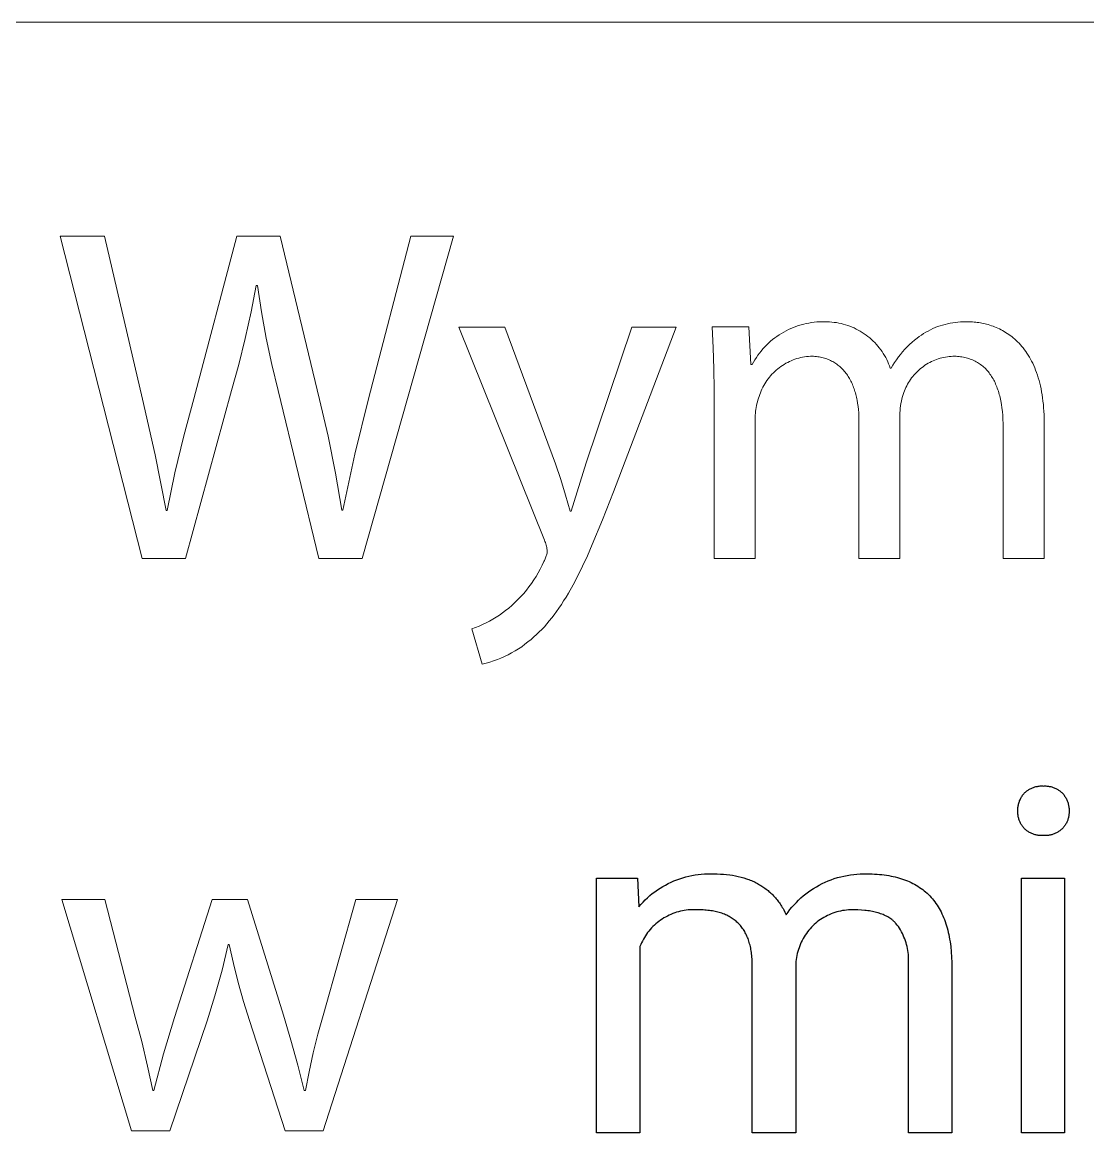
# Model space of a CAD drawing. Header units: millimetres. Extents: x -1519 to 3497, y -297 to 3208.
# Drawn here: x 3079.7 to 3191.7, y 147.3 to 264 of the extents above; entities that cross this region are included whole.
import ezdxf

# ---------------------------------------------------------------- set-up
doc = ezdxf.new("R2010")
doc.units = ezdxf.units.MM
doc.header["$MEASUREMENT"] = 0
doc.layers.add('Domyślny', color=7, linetype='Continuous', true_color=0x000000)

msp = doc.modelspace()

# ---------------------------------------------------------------- linework, layer by layer
at = {"layer": 'Domyślny', "color": 18, "lineweight": 15, "true_color": 0x000000}
for p, q in [((3492.39, 263.98), (1601.48, 263.98)), ((3092.3, 207.66), (3083.69, 241.5)), ((3083.69, 241.5), (3088.32, 241.5)), ((3088.32, 241.5), (3092.33, 224.38)), ((3097.71, 224.43), (3102.23, 241.5)), ((3102.23, 241.5), (3106.79, 241.5)), ((3106.79, 241.5), (3110.92, 224.33)), ((3125.02, 241.5), (3115.43, 207.66)), ((3116.08, 224.43), (3120.54, 241.5)), ((3120.54, 241.5), (3125.02, 241.5)), ((3104.29, 236.32), (3103.75, 233.54)), ((3104.41, 236.32), (3104.29, 236.32)), ((3104.83, 233.54), (3104.41, 236.32)), ((3103.75, 233.54), (3103.14, 230.77)), ((3105.34, 230.78), (3104.83, 233.54)), ((3161.28, 232.11), (3161.55, 232.19)), ((3161.55, 232.19), (3161.83, 232.26)), ((3161.83, 232.26), (3162.1, 232.33)), ((3162.1, 232.33), (3162.38, 232.38)), ((3162.38, 232.38), (3162.66, 232.43)), ((3162.66, 232.43), (3162.94, 232.46)), ((3162.94, 232.46), (3163.22, 232.49)), ((3163.22, 232.49), (3163.5, 232.5)), ((3163.5, 232.5), (3163.78, 232.51)), ((3163.78, 232.51), (3164.07, 232.5)), ((3164.07, 232.5), (3164.31, 232.5)), ((3164.31, 232.5), (3164.55, 232.49)), ((3164.55, 232.49), (3164.8, 232.48)), ((3164.8, 232.48), (3165.04, 232.45)), ((3165.04, 232.45), (3165.28, 232.42)), ((3165.28, 232.42), (3165.52, 232.37)), ((3165.52, 232.37), (3165.76, 232.32)), ((3165.76, 232.32), (3165.99, 232.27)), ((3165.99, 232.27), (3166.23, 232.2)), ((3166.23, 232.2), (3166.46, 232.12)), ((3176.16, 232.09), (3176.42, 232.17)), ((3176.42, 232.17), (3176.69, 232.24)), ((3176.69, 232.24), (3176.95, 232.31)), ((3176.95, 232.31), (3177.22, 232.37)), ((3177.22, 232.37), (3177.49, 232.41)), ((3177.49, 232.41), (3177.77, 232.45)), ((3177.77, 232.45), (3178.04, 232.48)), ((3178.04, 232.48), (3178.31, 232.5)), ((3178.31, 232.5), (3178.59, 232.51)), ((3178.59, 232.51), (3178.86, 232.51)), ((3178.86, 232.51), (3179.13, 232.5)), ((3179.13, 232.5), (3179.29, 232.5)), ((3179.29, 232.5), (3179.44, 232.5)), ((3179.44, 232.5), (3179.59, 232.49)), ((3179.59, 232.49), (3179.75, 232.48)), ((3179.75, 232.48), (3179.91, 232.46)), ((3179.91, 232.46), (3180.07, 232.44)), ((3180.07, 232.44), (3180.23, 232.42)), ((3180.23, 232.42), (3180.4, 232.4)), ((3180.4, 232.4), (3180.56, 232.37)), ((3180.56, 232.37), (3180.73, 232.33)), ((3180.73, 232.33), (3180.89, 232.3)), ((3180.89, 232.3), (3181.06, 232.25)), ((3181.06, 232.25), (3181.23, 232.21)), ((3181.23, 232.21), (3181.4, 232.16)), ((3134.58, 209.56), (3125.59, 231.96)), ((3125.59, 231.96), (3130.4, 231.96)), ((3130.4, 231.96), (3135.73, 217.6)), ((3138.95, 217.7), (3143.78, 231.96)), ((3148.44, 231.96), (3141.83, 214.64)), ((3143.78, 231.96), (3148.44, 231.96)), ((3152.33, 229.78), (3152.21, 231.97)), ((3152.21, 231.97), (3156.08, 231.97)), ((3156.08, 231.97), (3156.27, 228.03)), ((3159.01, 230.98), (3159.25, 231.14)), ((3159.25, 231.14), (3159.49, 231.29)), ((3159.49, 231.29), (3159.73, 231.43)), ((3159.73, 231.43), (3159.98, 231.57)), ((3159.98, 231.57), (3160.23, 231.69)), ((3160.23, 231.69), (3160.49, 231.81)), ((3160.49, 231.81), (3160.75, 231.92)), ((3160.75, 231.92), (3161.01, 232.02)), ((3161.01, 232.02), (3161.28, 232.11)), ((3166.46, 232.12), (3166.69, 232.04)), ((3166.69, 232.04), (3166.91, 231.95)), ((3166.91, 231.95), (3167.13, 231.86)), ((3167.13, 231.86), (3167.35, 231.75)), ((3167.35, 231.75), (3167.57, 231.64)), ((3167.57, 231.64), (3167.78, 231.52)), ((3167.78, 231.52), (3167.99, 231.39)), ((3167.99, 231.39), (3168.19, 231.26)), ((3168.19, 231.26), (3168.39, 231.12)), ((3168.39, 231.12), (3168.58, 230.97)), ((3173.98, 230.96), (3174.2, 231.12)), ((3174.2, 231.12), (3174.43, 231.27)), ((3174.43, 231.27), (3174.67, 231.41)), ((3174.67, 231.41), (3174.9, 231.54)), ((3174.9, 231.54), (3175.15, 231.67)), ((3175.15, 231.67), (3175.4, 231.79)), ((3175.4, 231.79), (3175.65, 231.9)), ((3175.65, 231.9), (3175.9, 232)), ((3175.9, 232), (3176.16, 232.09)), ((3181.4, 232.16), (3181.56, 232.1)), ((3181.56, 232.1), (3181.73, 232.04)), ((3181.73, 232.04), (3181.9, 231.98)), ((3181.9, 231.98), (3182.07, 231.91)), ((3182.07, 231.91), (3182.24, 231.84)), ((3182.24, 231.84), (3182.4, 231.76)), ((3182.4, 231.76), (3182.57, 231.68)), ((3182.57, 231.68), (3182.74, 231.59)), ((3182.74, 231.59), (3182.9, 231.5)), ((3182.9, 231.5), (3183.06, 231.4)), ((3183.06, 231.4), (3183.23, 231.29)), ((3183.23, 231.29), (3183.39, 231.18)), ((3183.39, 231.18), (3183.55, 231.07)), ((3183.55, 231.07), (3183.71, 230.95)), ((3103.14, 230.77), (3102.45, 228.02)), ((3105.93, 228.03), (3105.34, 230.78)), ((3157.55, 229.66), (3157.74, 229.87)), ((3157.74, 229.87), (3157.93, 230.07)), ((3157.93, 230.07), (3158.14, 230.27)), ((3158.14, 230.27), (3158.35, 230.46)), ((3158.35, 230.46), (3158.56, 230.64)), ((3158.56, 230.64), (3158.79, 230.81)), ((3158.79, 230.81), (3159.01, 230.98)), ((3168.58, 230.97), (3168.77, 230.82)), ((3168.77, 230.82), (3168.95, 230.66)), ((3168.95, 230.66), (3169.13, 230.49)), ((3169.13, 230.49), (3169.3, 230.32)), ((3169.3, 230.32), (3169.47, 230.14)), ((3169.47, 230.14), (3169.63, 229.96)), ((3169.63, 229.96), (3169.78, 229.77)), ((3172.46, 229.62), (3172.71, 229.87)), ((3172.71, 229.87), (3172.96, 230.12)), ((3172.96, 230.12), (3173.22, 230.36)), ((3173.22, 230.36), (3173.48, 230.58)), ((3173.48, 230.58), (3173.76, 230.8)), ((3173.76, 230.8), (3173.98, 230.96)), ((3183.71, 230.95), (3183.86, 230.82)), ((3183.86, 230.82), (3184.02, 230.69)), ((3184.02, 230.69), (3184.17, 230.55)), ((3184.17, 230.55), (3184.32, 230.4)), ((3184.32, 230.4), (3184.47, 230.25)), ((3184.47, 230.25), (3184.61, 230.09)), ((3184.61, 230.09), (3184.76, 229.93)), ((3184.76, 229.93), (3184.9, 229.76)), ((3152.4, 227.58), (3152.33, 229.78)), ((3156.71, 228.52), (3156.86, 228.76)), ((3156.86, 228.76), (3157.02, 228.99)), ((3157.02, 228.99), (3157.19, 229.22)), ((3157.19, 229.22), (3157.36, 229.44)), ((3157.36, 229.44), (3157.55, 229.66)), ((3161.31, 228.7), (3161.11, 228.64)), ((3161.52, 228.75), (3161.31, 228.7)), ((3161.72, 228.79), (3161.52, 228.75)), ((3161.93, 228.83), (3161.72, 228.79)), ((3162.13, 228.86), (3161.93, 228.83)), ((3162.34, 228.88), (3162.13, 228.86)), ((3162.55, 228.9), (3162.34, 228.88)), ((3162.7, 228.89), (3162.55, 228.9)), ((3162.86, 228.89), (3162.7, 228.89)), ((3163.01, 228.88), (3162.86, 228.89)), ((3163.16, 228.86), (3163.01, 228.88)), ((3163.31, 228.84), (3163.16, 228.86)), ((3163.45, 228.82), (3163.31, 228.84)), ((3163.59, 228.8), (3163.45, 228.82)), ((3163.73, 228.77), (3163.59, 228.8)), ((3163.87, 228.73), (3163.73, 228.77)), ((3164.01, 228.7), (3163.87, 228.73)), ((3164.14, 228.65), (3164.01, 228.7)), ((3169.78, 229.77), (3169.93, 229.58)), ((3169.93, 229.58), (3170.07, 229.38)), ((3170.07, 229.38), (3170.2, 229.17)), ((3170.2, 229.17), (3170.33, 228.97)), ((3170.33, 228.97), (3170.45, 228.76)), ((3170.45, 228.76), (3170.56, 228.54)), ((3171.59, 228.53), (3171.79, 228.82)), ((3171.79, 228.82), (3172.01, 229.09)), ((3172.01, 229.09), (3172.23, 229.36)), ((3172.23, 229.36), (3172.46, 229.62)), ((3176.17, 228.68), (3175.98, 228.62)), ((3176.36, 228.73), (3176.17, 228.68)), ((3176.55, 228.77), (3176.36, 228.73)), ((3176.74, 228.81), (3176.55, 228.77)), ((3176.93, 228.84), (3176.74, 228.81)), ((3177.13, 228.87), (3176.93, 228.84)), ((3177.32, 228.88), (3177.13, 228.87)), ((3177.51, 228.9), (3177.32, 228.88)), ((3177.68, 228.89), (3177.51, 228.9)), ((3177.84, 228.89), (3177.68, 228.89)), ((3178, 228.88), (3177.84, 228.89)), ((3178.16, 228.86), (3178, 228.88)), ((3178.32, 228.84), (3178.16, 228.86)), ((3178.47, 228.82), (3178.32, 228.84)), ((3178.62, 228.8), (3178.47, 228.82)), ((3178.77, 228.76), (3178.62, 228.8)), ((3178.91, 228.73), (3178.77, 228.76)), ((3179.05, 228.69), (3178.91, 228.73)), ((3179.19, 228.65), (3179.05, 228.69)), ((3184.9, 229.76), (3185.03, 229.58)), ((3185.03, 229.58), (3185.17, 229.4)), ((3185.17, 229.4), (3185.3, 229.21)), ((3185.3, 229.21), (3185.43, 229.01)), ((3185.43, 229.01), (3185.55, 228.81)), ((3185.55, 228.81), (3185.67, 228.6)), ((3102.45, 228.02), (3101.68, 225.3)), ((3106.59, 225.3), (3105.93, 228.03)), ((3152.41, 225.39), (3152.4, 227.58)), ((3156.27, 228.03), (3156.43, 228.03)), ((3156.43, 228.03), (3156.57, 228.28)), ((3156.57, 228.28), (3156.71, 228.52)), ((3159.1, 227.57), (3158.94, 227.43)), ((3159.26, 227.69), (3159.1, 227.57)), ((3159.43, 227.82), (3159.26, 227.69)), ((3159.61, 227.93), (3159.43, 227.82)), ((3159.78, 228.04), (3159.61, 227.93)), ((3159.96, 228.15), (3159.78, 228.04)), ((3160.15, 228.25), (3159.96, 228.15)), ((3160.34, 228.34), (3160.15, 228.25)), ((3160.53, 228.42), (3160.34, 228.34)), ((3160.72, 228.5), (3160.53, 228.42)), ((3160.91, 228.57), (3160.72, 228.5)), ((3161.11, 228.64), (3160.91, 228.57)), ((3164.27, 228.61), (3164.14, 228.65)), ((3164.4, 228.56), (3164.27, 228.61)), ((3164.52, 228.51), (3164.4, 228.56)), ((3164.64, 228.45), (3164.52, 228.51)), ((3164.76, 228.39), (3164.64, 228.45)), ((3164.88, 228.33), (3164.76, 228.39)), ((3165, 228.27), (3164.88, 228.33)), ((3165.11, 228.2), (3165, 228.27)), ((3165.22, 228.12), (3165.11, 228.2)), ((3165.33, 228.05), (3165.22, 228.12)), ((3165.43, 227.97), (3165.33, 228.05)), ((3165.54, 227.89), (3165.43, 227.97)), ((3165.64, 227.8), (3165.54, 227.89)), ((3165.73, 227.71), (3165.64, 227.8)), ((3165.83, 227.62), (3165.73, 227.71)), ((3165.92, 227.52), (3165.83, 227.62)), ((3166.01, 227.43), (3165.92, 227.52)), ((3170.56, 228.54), (3170.66, 228.32)), ((3170.66, 228.32), (3170.76, 228.1)), ((3170.76, 228.1), (3170.85, 227.87)), ((3170.85, 227.87), (3170.93, 227.64)), ((3170.93, 227.64), (3171.03, 227.64)), ((3171.03, 227.64), (3171.21, 227.95)), ((3171.21, 227.95), (3171.39, 228.24)), ((3171.39, 228.24), (3171.59, 228.53)), ((3174.11, 227.6), (3173.96, 227.47)), ((3174.27, 227.72), (3174.11, 227.6)), ((3174.42, 227.83), (3174.27, 227.72)), ((3174.58, 227.94), (3174.42, 227.83)), ((3174.75, 228.05), (3174.58, 227.94)), ((3174.92, 228.15), (3174.75, 228.05)), ((3175.09, 228.24), (3174.92, 228.15)), ((3175.26, 228.33), (3175.09, 228.24)), ((3175.44, 228.41), (3175.26, 228.33)), ((3175.62, 228.49), (3175.44, 228.41)), ((3175.8, 228.56), (3175.62, 228.49)), ((3175.98, 228.62), (3175.8, 228.56)), ((3179.33, 228.6), (3179.19, 228.65)), ((3179.46, 228.55), (3179.33, 228.6)), ((3179.59, 228.5), (3179.46, 228.55)), ((3179.72, 228.44), (3179.59, 228.5)), ((3179.85, 228.38), (3179.72, 228.44)), ((3179.97, 228.32), (3179.85, 228.38)), ((3180.09, 228.25), (3179.97, 228.32)), ((3180.21, 228.17), (3180.09, 228.25)), ((3180.32, 228.1), (3180.21, 228.17)), ((3180.43, 228.02), (3180.32, 228.1)), ((3180.54, 227.93), (3180.43, 228.02)), ((3180.65, 227.85), (3180.54, 227.93)), ((3180.75, 227.76), (3180.65, 227.85)), ((3180.86, 227.66), (3180.75, 227.76)), ((3180.96, 227.56), (3180.86, 227.66)), ((3181.05, 227.46), (3180.96, 227.56)), ((3185.67, 228.6), (3185.79, 228.38)), ((3185.79, 228.38), (3185.9, 228.15)), ((3185.9, 228.15), (3186.01, 227.92)), ((3186.01, 227.92), (3186.11, 227.68)), ((3186.11, 227.68), (3186.21, 227.43)), ((3157.97, 226.35), (3157.85, 226.18)), ((3158.09, 226.52), (3157.97, 226.35)), ((3158.22, 226.68), (3158.09, 226.52)), ((3158.35, 226.84), (3158.22, 226.68)), ((3158.49, 227), (3158.35, 226.84)), ((3158.64, 227.15), (3158.49, 227)), ((3158.79, 227.29), (3158.64, 227.15)), ((3158.94, 227.43), (3158.79, 227.29)), ((3166.1, 227.32), (3166.01, 227.43)), ((3166.19, 227.22), (3166.1, 227.32)), ((3166.27, 227.11), (3166.19, 227.22)), ((3166.35, 227), (3166.27, 227.11)), ((3166.43, 226.89), (3166.35, 227)), ((3166.51, 226.78), (3166.43, 226.89)), ((3166.58, 226.66), (3166.51, 226.78)), ((3166.65, 226.54), (3166.58, 226.66)), ((3166.72, 226.41), (3166.65, 226.54)), ((3166.78, 226.29), (3166.72, 226.41)), ((3173.06, 226.45), (3172.95, 226.29)), ((3173.17, 226.61), (3173.06, 226.45)), ((3173.29, 226.77), (3173.17, 226.61)), ((3173.42, 226.92), (3173.29, 226.77)), ((3173.55, 227.06), (3173.42, 226.92)), ((3173.68, 227.2), (3173.55, 227.06)), ((3173.82, 227.34), (3173.68, 227.2)), ((3173.96, 227.47), (3173.82, 227.34)), ((3181.15, 227.36), (3181.05, 227.46)), ((3181.24, 227.25), (3181.15, 227.36)), ((3181.32, 227.14), (3181.24, 227.25)), ((3181.41, 227.02), (3181.32, 227.14)), ((3181.49, 226.9), (3181.41, 227.02)), ((3181.57, 226.78), (3181.49, 226.9)), ((3181.65, 226.65), (3181.57, 226.78)), ((3181.73, 226.52), (3181.65, 226.65)), ((3181.8, 226.39), (3181.73, 226.52)), ((3181.87, 226.26), (3181.8, 226.39)), ((3186.21, 227.43), (3186.31, 227.18)), ((3186.31, 227.18), (3186.4, 226.91)), ((3186.4, 226.91), (3186.48, 226.64)), ((3186.48, 226.64), (3186.57, 226.36)), ((3186.57, 226.36), (3186.64, 226.07)), ((3101.68, 225.3), (3096.86, 207.66)), ((3110.85, 207.66), (3106.59, 225.3)), ((3152.41, 207.65), (3152.41, 225.39)), ((3157.36, 225.26), (3157.28, 225.06)), ((3157.44, 225.45), (3157.36, 225.26)), ((3157.54, 225.63), (3157.44, 225.45)), ((3157.63, 225.82), (3157.54, 225.63)), ((3157.74, 226), (3157.63, 225.82)), ((3157.85, 226.18), (3157.74, 226)), ((3166.85, 226.16), (3166.78, 226.29)), ((3166.91, 226.03), (3166.85, 226.16)), ((3166.97, 225.89), (3166.91, 226.03)), ((3167.02, 225.76), (3166.97, 225.89)), ((3167.08, 225.62), (3167.02, 225.76)), ((3167.13, 225.48), (3167.08, 225.62)), ((3167.18, 225.34), (3167.13, 225.48)), ((3167.22, 225.19), (3167.18, 225.34)), ((3167.27, 225.04), (3167.22, 225.19)), ((3172.42, 225.25), (3172.35, 225.07)), ((3172.49, 225.43), (3172.42, 225.25)), ((3172.57, 225.61), (3172.49, 225.43)), ((3172.66, 225.79), (3172.57, 225.61)), ((3172.75, 225.96), (3172.66, 225.79)), ((3172.84, 226.13), (3172.75, 225.96)), ((3172.95, 226.29), (3172.84, 226.13)), ((3181.94, 226.12), (3181.87, 226.26)), ((3182, 225.97), (3181.94, 226.12)), ((3182.06, 225.83), (3182, 225.97)), ((3182.12, 225.68), (3182.06, 225.83)), ((3182.18, 225.53), (3182.12, 225.68)), ((3182.24, 225.37), (3182.18, 225.53)), ((3182.29, 225.21), (3182.24, 225.37)), ((3182.34, 225.05), (3182.29, 225.21)), ((3186.64, 226.07), (3186.71, 225.78)), ((3186.71, 225.78), (3186.78, 225.48)), ((3186.78, 225.48), (3186.84, 225.16)), ((3092.33, 224.38), (3093.66, 218.55)), ((3096.67, 220.54), (3097.71, 224.43)), ((3110.92, 224.33), (3111.83, 220.49)), ((3114.65, 218.6), (3116.08, 224.43)), ((3156.96, 224.09), (3156.91, 223.9)), ((3157.02, 224.28), (3156.96, 224.09)), ((3157.09, 224.47), (3157.02, 224.28)), ((3157.14, 224.67), (3157.09, 224.47)), ((3157.21, 224.87), (3157.14, 224.67)), ((3157.28, 225.06), (3157.21, 224.87)), ((3167.31, 224.89), (3167.27, 225.04)), ((3167.34, 224.74), (3167.31, 224.89)), ((3167.38, 224.59), (3167.34, 224.74)), ((3167.41, 224.43), (3167.38, 224.59)), ((3167.45, 224.27), (3167.41, 224.43)), ((3167.5, 223.95), (3167.45, 224.27)), ((3172.1, 224.16), (3172.05, 223.92)), ((3172.15, 224.41), (3172.1, 224.16)), ((3172.22, 224.65), (3172.15, 224.41)), ((3172.29, 224.89), (3172.22, 224.65)), ((3172.35, 225.07), (3172.29, 224.89)), ((3182.38, 224.89), (3182.34, 225.05)), ((3182.43, 224.72), (3182.38, 224.89)), ((3182.47, 224.55), (3182.43, 224.72)), ((3182.51, 224.37), (3182.47, 224.55)), ((3182.55, 224.2), (3182.51, 224.37)), ((3182.61, 223.83), (3182.55, 224.2)), ((3186.84, 225.16), (3186.89, 224.84)), ((3186.89, 224.84), (3186.94, 224.51)), ((3186.94, 224.51), (3186.98, 224.18)), ((3186.98, 224.18), (3187.02, 223.83)), ((3156.75, 222.91), (3156.74, 222.71)), ((3156.77, 223.11), (3156.75, 222.91)), ((3156.8, 223.31), (3156.77, 223.11)), ((3156.83, 223.51), (3156.8, 223.31)), ((3156.87, 223.7), (3156.83, 223.51)), ((3156.91, 223.9), (3156.87, 223.7)), ((3167.55, 223.62), (3167.5, 223.95)), ((3167.58, 223.28), (3167.55, 223.62)), ((3167.61, 222.94), (3167.58, 223.28)), ((3167.62, 222.59), (3167.61, 222.94)), ((3171.94, 222.93), (3171.93, 222.68)), ((3171.96, 223.18), (3171.94, 222.93)), ((3171.98, 223.43), (3171.96, 223.18)), ((3172.01, 223.67), (3171.98, 223.43)), ((3172.05, 223.92), (3172.01, 223.67)), ((3182.67, 223.46), (3182.61, 223.83)), ((3182.71, 223.07), (3182.67, 223.46)), ((3182.75, 222.67), (3182.71, 223.07)), ((3187.02, 223.83), (3187.05, 223.47)), ((3187.05, 223.47), (3187.07, 223.11)), ((3187.07, 223.11), (3187.09, 222.74)), ((3156.74, 222.71), (3156.73, 222.51)), ((3156.73, 222.51), (3156.73, 222.31)), ((3156.73, 222.31), (3156.73, 207.65)), ((3167.63, 222.23), (3167.62, 222.59)), ((3167.63, 207.65), (3167.63, 222.23)), ((3171.93, 222.68), (3171.93, 207.65)), ((3182.77, 222.26), (3182.75, 222.67)), ((3182.79, 221.84), (3182.77, 222.26)), ((3182.79, 221.41), (3182.79, 221.84)), ((3187.09, 222.74), (3187.1, 222.35)), ((3187.1, 222.35), (3187.1, 221.96)), ((3187.1, 221.96), (3187.1, 207.65)), ((3095.74, 216.63), (3096.67, 220.54)), ((3182.79, 207.65), (3182.79, 221.41)), ((3111.83, 220.49), (3112.61, 216.62)), ((3093.66, 218.55), (3094.83, 212.68)), ((3113.38, 212.73), (3114.65, 218.6)), ((3135.73, 217.6), (3136.29, 215.95)), ((3137.38, 212.63), (3138.95, 217.7)), ((3094.94, 212.68), (3095.74, 216.63)), ((3112.61, 216.62), (3113.28, 212.73)), ((3136.29, 215.95), (3136.81, 214.3)), ((3136.81, 214.3), (3137.28, 212.63)), ((3141.83, 214.64), (3140.68, 211.7)), ((3094.83, 212.68), (3094.94, 212.68)), ((3113.28, 212.73), (3113.38, 212.73)), ((3137.28, 212.63), (3137.38, 212.63)), ((3140.68, 211.7), (3139.61, 209.11)), ((3134.63, 209.44), (3134.58, 209.56)), ((3134.68, 209.31), (3134.63, 209.44)), ((3134.72, 209.19), (3134.68, 209.31)), ((3134.75, 209.06), (3134.72, 209.19)), ((3134.79, 208.93), (3134.75, 209.06)), ((3134.82, 208.8), (3134.79, 208.93)), ((3139.61, 209.11), (3139.09, 207.94)), ((3134.66, 207.62), (3134.7, 207.71)), ((3134.7, 207.71), (3134.74, 207.81)), ((3134.74, 207.81), (3134.77, 207.91)), ((3134.77, 207.91), (3134.8, 208)), ((3134.8, 208), (3134.82, 208.1)), ((3134.84, 208.67), (3134.82, 208.8)), ((3134.82, 208.1), (3134.85, 208.2)), ((3134.86, 208.54), (3134.84, 208.67)), ((3134.85, 208.2), (3134.86, 208.31)), ((3134.88, 208.41), (3134.86, 208.54)), ((3134.86, 208.31), (3134.88, 208.41)), ((3139.09, 207.94), (3138.58, 206.85)), ((3096.86, 207.66), (3092.3, 207.66)), ((3115.43, 207.66), (3110.85, 207.66)), ((3133.93, 206.15), (3134.14, 206.54)), ((3134.14, 206.54), (3134.34, 206.94)), ((3134.34, 206.94), (3134.53, 207.34)), ((3134.53, 207.34), (3134.58, 207.43)), ((3134.58, 207.43), (3134.62, 207.52)), ((3134.62, 207.52), (3134.66, 207.62)), ((3138.58, 206.85), (3138.08, 205.83)), ((3156.73, 207.65), (3152.41, 207.65)), ((3171.93, 207.65), (3167.63, 207.65)), ((3187.1, 207.65), (3182.79, 207.65)), ((3133.22, 205.03), (3133.47, 205.4)), ((3133.47, 205.4), (3133.7, 205.77)), ((3133.7, 205.77), (3133.93, 206.15)), ((3138.08, 205.83), (3137.59, 204.88)), ((3132.4, 203.98), (3132.68, 204.32)), ((3132.68, 204.32), (3132.95, 204.67)), ((3132.95, 204.67), (3133.22, 205.03)), ((3137.59, 204.88), (3137.1, 204)), ((3131.16, 202.72), (3131.48, 203.02)), ((3131.48, 203.02), (3131.8, 203.33)), ((3131.8, 203.33), (3132.1, 203.65)), ((3132.1, 203.65), (3132.4, 203.98)), ((3136.6, 203.18), (3136.36, 202.8)), ((3136.85, 203.58), (3136.6, 203.18)), ((3137.1, 204), (3136.85, 203.58)), ((3129.85, 201.7), (3130.18, 201.93)), ((3130.18, 201.93), (3130.5, 202.17)), ((3130.5, 202.17), (3130.82, 202.43)), ((3130.82, 202.43), (3131.16, 202.72)), ((3135.86, 202.07), (3135.6, 201.73)), ((3136.11, 202.43), (3135.86, 202.07)), ((3136.36, 202.8), (3136.11, 202.43)), ((3127.71, 200.55), (3128.08, 200.71)), ((3128.08, 200.71), (3128.45, 200.88)), ((3128.45, 200.88), (3128.81, 201.07)), ((3128.81, 201.07), (3129.16, 201.27)), ((3129.16, 201.27), (3129.51, 201.47)), ((3129.51, 201.47), (3129.85, 201.7)), ((3134.83, 200.77), (3134.57, 200.48)), ((3135.09, 201.08), (3134.83, 200.77)), ((3135.35, 201.4), (3135.09, 201.08)), ((3135.6, 201.73), (3135.35, 201.4)), ((3126.94, 200.27), (3127.33, 200.41)), ((3128.05, 196.55), (3126.94, 200.27)), ((3127.33, 200.41), (3127.71, 200.55)), ((3133.76, 199.67), (3133.48, 199.42)), ((3134.03, 199.93), (3133.76, 199.67)), ((3134.3, 200.2), (3134.03, 199.93)), ((3134.57, 200.48), (3134.3, 200.2)), ((3132.19, 198.38), (3131.84, 198.15)), ((3132.52, 198.63), (3132.19, 198.38)), ((3132.85, 198.88), (3132.52, 198.63)), ((3133.17, 199.15), (3132.85, 198.88)), ((3133.48, 199.42), (3133.17, 199.15)), ((3130.01, 197.19), (3129.63, 197.03)), ((3130.39, 197.35), (3130.01, 197.19)), ((3130.76, 197.54), (3130.39, 197.35)), ((3131.13, 197.73), (3130.76, 197.54)), ((3131.49, 197.94), (3131.13, 197.73)), ((3131.84, 198.15), (3131.49, 197.94)), ((3128.45, 196.65), (3128.05, 196.55)), ((3128.85, 196.76), (3128.45, 196.65)), ((3129.24, 196.89), (3128.85, 196.76)), ((3129.63, 197.03), (3129.24, 196.89)), ((3091.19, 147.51), (3083.86, 171.82)), ((3083.86, 171.82), (3088.38, 171.82)), ((3088.38, 171.82), (3091.57, 159.47)), ((3095.7, 159.42), (3099.67, 171.82)), ((3099.67, 171.82), (3103.38, 171.82)), ((3103.38, 171.82), (3107.14, 159.67)), ((3111.32, 159.62), (3114.77, 171.82)), ((3119.15, 171.82), (3111.32, 147.51)), ((3114.77, 171.82), (3119.15, 171.82)), ((3101.33, 167.11), (3100.69, 164.4)), ((3101.43, 167.11), (3101.33, 167.11)), ((3101.89, 165.09), (3101.43, 167.11)), ((3102.4, 163.09), (3101.89, 165.09)), ((3100.69, 164.4), (3099.95, 161.71)), ((3102.96, 161.1), (3102.4, 163.09)), ((3099.95, 161.71), (3099.12, 159.06)), ((3103.58, 159.12), (3102.96, 161.1)), ((3091.57, 159.47), (3092.25, 156.91)), ((3094.55, 155.6), (3095.7, 159.42)), ((3099.12, 159.06), (3095.2, 147.51)), ((3107.31, 147.51), (3103.58, 159.12)), ((3107.14, 159.67), (3107.94, 157.05)), ((3110.77, 157.67), (3111.32, 159.62)), ((3110.28, 155.71), (3110.77, 157.67)), ((3092.25, 156.91), (3092.86, 154.33)), ((3107.94, 157.05), (3108.66, 154.41)), ((3093.54, 151.74), (3094.55, 155.6)), ((3109.84, 153.73), (3110.28, 155.71)), ((3092.86, 154.33), (3093.41, 151.74)), ((3108.66, 154.41), (3109.31, 151.74)), ((3109.46, 151.74), (3109.84, 153.73)), ((3093.41, 151.74), (3093.54, 151.74)), ((3109.31, 151.74), (3109.46, 151.74)), ((3095.2, 147.51), (3091.19, 147.51)), ((3111.32, 147.51), (3107.31, 147.51))]:
    msp.add_line(p, q, dxfattribs=at)
at = {"layer": 'Domyślny'}
for p, q in [((3185.21, 183.16), (3185.28, 183.22)), ((3185.28, 183.22), (3185.35, 183.27)), ((3185.35, 183.27), (3185.42, 183.32)), ((3185.42, 183.32), (3185.5, 183.37)), ((3185.5, 183.37), (3185.57, 183.42)), ((3185.57, 183.42), (3185.65, 183.46)), ((3185.65, 183.46), (3185.73, 183.5)), ((3185.73, 183.5), (3185.81, 183.53)), ((3185.81, 183.53), (3185.89, 183.57)), ((3185.89, 183.57), (3185.98, 183.6)), ((3185.98, 183.6), (3186.06, 183.63)), ((3186.06, 183.63), (3186.14, 183.65)), ((3186.14, 183.65), (3186.23, 183.68)), ((3186.23, 183.68), (3186.32, 183.7)), ((3186.32, 183.7), (3186.4, 183.71)), ((3186.4, 183.71), (3186.49, 183.73)), ((3186.49, 183.73), (3186.58, 183.74)), ((3186.58, 183.74), (3186.67, 183.75)), ((3186.67, 183.75), (3186.76, 183.75)), ((3186.76, 183.75), (3186.84, 183.75)), ((3186.84, 183.75), (3186.93, 183.75)), ((3186.93, 183.75), (3187.02, 183.74)), ((3187.02, 183.74), (3187.11, 183.75)), ((3187.11, 183.75), (3187.2, 183.75)), ((3187.2, 183.75), (3187.29, 183.75)), ((3187.29, 183.75), (3187.38, 183.74)), ((3187.38, 183.74), (3187.46, 183.74)), ((3187.46, 183.74), (3187.55, 183.73)), ((3187.55, 183.73), (3187.64, 183.71)), ((3187.64, 183.71), (3187.73, 183.7)), ((3187.73, 183.7), (3187.81, 183.68)), ((3187.81, 183.68), (3187.9, 183.65)), ((3187.9, 183.65), (3187.99, 183.63)), ((3187.99, 183.63), (3188.07, 183.6)), ((3188.07, 183.6), (3188.15, 183.57)), ((3188.15, 183.57), (3188.24, 183.53)), ((3188.24, 183.53), (3188.32, 183.5)), ((3188.32, 183.5), (3188.4, 183.46)), ((3188.4, 183.46), (3188.47, 183.41)), ((3188.47, 183.41), (3188.55, 183.37)), ((3188.55, 183.37), (3188.63, 183.32)), ((3188.63, 183.32), (3188.7, 183.27)), ((3188.7, 183.27), (3188.77, 183.22)), ((3188.77, 183.22), (3188.84, 183.16)), ((3184.44, 181.94), (3184.47, 182.03)), ((3184.47, 182.03), (3184.5, 182.11)), ((3184.5, 182.11), (3184.53, 182.2)), ((3184.53, 182.2), (3184.57, 182.29)), ((3184.57, 182.29), (3184.61, 182.37)), ((3184.61, 182.37), (3184.65, 182.45)), ((3184.65, 182.45), (3184.69, 182.53)), ((3184.69, 182.53), (3184.74, 182.61)), ((3184.74, 182.61), (3184.79, 182.69)), ((3184.79, 182.69), (3184.84, 182.77)), ((3184.84, 182.77), (3184.9, 182.84)), ((3184.9, 182.84), (3184.96, 182.91)), ((3184.96, 182.91), (3185.02, 182.98)), ((3185.02, 182.98), (3185.08, 183.05)), ((3185.08, 183.05), (3185.14, 183.11)), ((3185.14, 183.11), (3185.21, 183.16)), ((3188.84, 183.16), (3188.91, 183.11)), ((3188.91, 183.11), (3188.97, 183.05)), ((3188.97, 183.05), (3189.04, 182.98)), ((3189.04, 182.98), (3189.1, 182.91)), ((3189.1, 182.91), (3189.16, 182.84)), ((3189.16, 182.84), (3189.21, 182.77)), ((3189.21, 182.77), (3189.26, 182.69)), ((3189.26, 182.69), (3189.32, 182.61)), ((3189.32, 182.61), (3189.36, 182.53)), ((3189.36, 182.53), (3189.41, 182.45)), ((3189.41, 182.45), (3189.45, 182.37)), ((3189.45, 182.37), (3189.49, 182.29)), ((3189.49, 182.29), (3189.53, 182.2)), ((3189.53, 182.2), (3189.56, 182.12)), ((3189.56, 182.12), (3189.59, 182.03)), ((3189.59, 182.03), (3189.62, 181.94)), ((3184.34, 181.3), (3184.35, 181.39)), ((3184.34, 181.21), (3184.34, 181.3)), ((3184.34, 181.12), (3184.34, 181.21)), ((3184.34, 181.03), (3184.34, 181.12)), ((3184.34, 180.94), (3184.34, 181.03)), ((3184.34, 180.85), (3184.34, 180.94)), ((3184.35, 180.77), (3184.34, 180.85)), ((3184.35, 181.49), (3184.37, 181.58)), ((3184.35, 181.39), (3184.35, 181.49)), ((3184.37, 181.58), (3184.38, 181.67)), ((3184.38, 181.67), (3184.4, 181.76)), ((3184.4, 181.76), (3184.42, 181.85)), ((3184.42, 181.85), (3184.44, 181.94)), ((3189.62, 181.94), (3189.64, 181.85)), ((3189.64, 181.85), (3189.66, 181.76)), ((3189.66, 181.76), (3189.68, 181.67)), ((3189.68, 181.67), (3189.7, 181.58)), ((3189.7, 181.58), (3189.71, 181.49)), ((3189.71, 181.49), (3189.72, 181.39)), ((3189.72, 180.85), (3189.71, 180.77)), ((3189.72, 181.39), (3189.72, 181.3)), ((3189.72, 181.3), (3189.73, 181.21)), ((3189.73, 181.21), (3189.72, 181.12)), ((3189.72, 181.12), (3189.73, 181.03)), ((3189.73, 181.03), (3189.72, 180.94)), ((3189.72, 180.94), (3189.72, 180.85)), ((3184.36, 180.68), (3184.35, 180.77)), ((3184.37, 180.59), (3184.36, 180.68)), ((3184.39, 180.51), (3184.37, 180.59)), ((3184.41, 180.42), (3184.39, 180.51)), ((3184.43, 180.34), (3184.41, 180.42)), ((3184.46, 180.25), (3184.43, 180.34)), ((3184.48, 180.17), (3184.46, 180.25)), ((3184.51, 180.09), (3184.48, 180.17)), ((3184.55, 180.01), (3184.51, 180.09)), ((3184.58, 179.93), (3184.55, 180.01)), ((3184.62, 179.85), (3184.58, 179.93)), ((3184.66, 179.77), (3184.62, 179.85)), ((3184.7, 179.7), (3184.66, 179.77)), ((3184.75, 179.62), (3184.7, 179.7)), ((3189.35, 179.69), (3189.31, 179.62)), ((3189.4, 179.77), (3189.35, 179.69)), ((3189.44, 179.85), (3189.4, 179.77)), ((3189.48, 179.93), (3189.44, 179.85)), ((3189.51, 180.01), (3189.48, 179.93)), ((3189.55, 180.09), (3189.51, 180.01)), ((3189.58, 180.17), (3189.55, 180.09)), ((3189.6, 180.25), (3189.58, 180.17)), ((3189.63, 180.34), (3189.6, 180.25)), ((3189.65, 180.42), (3189.63, 180.34)), ((3189.67, 180.51), (3189.65, 180.42)), ((3189.69, 180.59), (3189.67, 180.51)), ((3189.7, 180.68), (3189.69, 180.59)), ((3189.71, 180.77), (3189.7, 180.68)), ((3184.8, 179.55), (3184.75, 179.62)), ((3184.85, 179.48), (3184.8, 179.55)), ((3184.9, 179.41), (3184.85, 179.48)), ((3184.96, 179.34), (3184.9, 179.41)), ((3185.02, 179.28), (3184.96, 179.34)), ((3185.08, 179.21), (3185.02, 179.28)), ((3185.15, 179.16), (3185.08, 179.21)), ((3185.21, 179.1), (3185.15, 179.16)), ((3185.28, 179.05), (3185.21, 179.1)), ((3185.35, 179), (3185.28, 179.05)), ((3185.43, 178.95), (3185.35, 179)), ((3185.5, 178.9), (3185.43, 178.95)), ((3185.58, 178.86), (3185.5, 178.9)), ((3185.66, 178.81), (3185.58, 178.86)), ((3185.74, 178.78), (3185.66, 178.81)), ((3185.82, 178.74), (3185.74, 178.78)), ((3185.9, 178.71), (3185.82, 178.74)), ((3185.98, 178.68), (3185.9, 178.71)), ((3186.06, 178.65), (3185.98, 178.68)), ((3186.15, 178.62), (3186.06, 178.65)), ((3186.23, 178.6), (3186.15, 178.62)), ((3186.32, 178.58), (3186.23, 178.6)), ((3186.41, 178.57), (3186.32, 178.58)), ((3186.49, 178.56), (3186.41, 178.57)), ((3186.58, 178.55), (3186.49, 178.56)), ((3186.67, 178.54), (3186.58, 178.55)), ((3186.76, 178.53), (3186.67, 178.54)), ((3186.84, 178.53), (3186.76, 178.53)), ((3186.93, 178.54), (3186.84, 178.53)), ((3187.02, 178.54), (3186.93, 178.54)), ((3187.11, 178.54), (3187.02, 178.54)), ((3187.2, 178.53), (3187.11, 178.54)), ((3187.29, 178.53), (3187.2, 178.53)), ((3187.37, 178.54), (3187.29, 178.53)), ((3187.46, 178.55), (3187.37, 178.54)), ((3187.55, 178.56), (3187.46, 178.55)), ((3187.64, 178.57), (3187.55, 178.56)), ((3187.72, 178.58), (3187.64, 178.57)), ((3187.81, 178.6), (3187.72, 178.58)), ((3187.9, 178.63), (3187.81, 178.6)), ((3187.98, 178.65), (3187.9, 178.63)), ((3188.07, 178.68), (3187.98, 178.65)), ((3188.15, 178.71), (3188.07, 178.68)), ((3188.23, 178.74), (3188.15, 178.71)), ((3188.31, 178.78), (3188.23, 178.74)), ((3188.39, 178.82), (3188.31, 178.78)), ((3188.47, 178.86), (3188.39, 178.82)), ((3188.55, 178.9), (3188.47, 178.86)), ((3188.62, 178.95), (3188.55, 178.9)), ((3188.7, 179), (3188.62, 178.95)), ((3188.77, 179.05), (3188.7, 179)), ((3188.84, 179.1), (3188.77, 179.05)), ((3188.91, 179.16), (3188.84, 179.1)), ((3188.97, 179.22), (3188.91, 179.16)), ((3189.04, 179.28), (3188.97, 179.22)), ((3189.1, 179.34), (3189.04, 179.28)), ((3189.15, 179.41), (3189.1, 179.34)), ((3189.21, 179.48), (3189.15, 179.41)), ((3189.26, 179.55), (3189.21, 179.48)), ((3189.31, 179.62), (3189.26, 179.55)), ((3140.06, 147.31), (3140.06, 174.05)), ((3140.06, 174.05), (3144.37, 174.05)), ((3144.37, 174.05), (3144.49, 171.06)), ((3148.19, 173.77), (3148.5, 173.89)), ((3148.5, 173.89), (3148.81, 174)), ((3148.81, 174), (3149.13, 174.1)), ((3149.13, 174.1), (3149.44, 174.2)), ((3149.44, 174.2), (3149.76, 174.27)), ((3149.76, 174.27), (3150.09, 174.34)), ((3150.09, 174.34), (3150.41, 174.4)), ((3150.41, 174.4), (3150.74, 174.45)), ((3150.74, 174.45), (3151.07, 174.49)), ((3151.07, 174.49), (3151.4, 174.51)), ((3151.4, 174.51), (3151.73, 174.52)), ((3151.73, 174.52), (3152.06, 174.53)), ((3152.06, 174.53), (3152.39, 174.52)), ((3152.39, 174.52), (3152.73, 174.51)), ((3152.73, 174.51), (3153.07, 174.5)), ((3153.07, 174.5), (3153.41, 174.48)), ((3153.41, 174.48), (3153.73, 174.45)), ((3153.73, 174.45), (3154.05, 174.41)), ((3154.05, 174.41), (3154.36, 174.37)), ((3154.36, 174.37), (3154.66, 174.31)), ((3154.66, 174.31), (3154.96, 174.25)), ((3154.96, 174.25), (3155.25, 174.18)), ((3155.25, 174.18), (3155.53, 174.1)), ((3155.53, 174.1), (3155.81, 174.01)), ((3155.81, 174.01), (3155.94, 173.96)), ((3155.94, 173.96), (3156.08, 173.91)), ((3156.08, 173.91), (3156.21, 173.86)), ((3156.21, 173.86), (3156.34, 173.81)), ((3164.39, 173.78), (3164.72, 173.9)), ((3164.72, 173.9), (3165.05, 174.02)), ((3165.05, 174.02), (3165.38, 174.12)), ((3165.38, 174.12), (3165.72, 174.21)), ((3165.72, 174.21), (3166.06, 174.29)), ((3166.06, 174.29), (3166.4, 174.36)), ((3166.4, 174.36), (3166.74, 174.41)), ((3166.74, 174.41), (3167.09, 174.46)), ((3167.09, 174.46), (3167.43, 174.49)), ((3167.43, 174.49), (3167.78, 174.51)), ((3167.78, 174.51), (3168.13, 174.52)), ((3168.13, 174.52), (3168.48, 174.52)), ((3168.48, 174.52), (3169.02, 174.51)), ((3169.02, 174.51), (3169.28, 174.5)), ((3169.28, 174.5), (3169.54, 174.48)), ((3169.54, 174.48), (3169.79, 174.46)), ((3169.79, 174.46), (3170.05, 174.44)), ((3170.05, 174.44), (3170.29, 174.41)), ((3170.29, 174.41), (3170.53, 174.37)), ((3170.53, 174.37), (3170.77, 174.33)), ((3170.77, 174.33), (3171.01, 174.29)), ((3171.01, 174.29), (3171.24, 174.24)), ((3171.24, 174.24), (3171.46, 174.19)), ((3171.46, 174.19), (3171.68, 174.13)), ((3171.68, 174.13), (3171.9, 174.07)), ((3171.9, 174.07), (3172.11, 174.01)), ((3172.11, 174.01), (3172.32, 173.94)), ((3172.32, 173.94), (3172.52, 173.86)), ((3172.52, 173.86), (3172.73, 173.78)), ((3184.71, 147.31), (3184.71, 174.05)), ((3184.71, 174.05), (3189.26, 174.05)), ((3189.26, 174.05), (3189.26, 147.31)), ((3146.18, 172.64), (3146.45, 172.83)), ((3146.45, 172.83), (3146.73, 173.01)), ((3146.73, 173.01), (3147.01, 173.18)), ((3147.01, 173.18), (3147.3, 173.34)), ((3147.3, 173.34), (3147.59, 173.49)), ((3147.59, 173.49), (3147.89, 173.64)), ((3147.89, 173.64), (3148.19, 173.77)), ((3156.34, 173.81), (3156.47, 173.75)), ((3156.47, 173.75), (3156.59, 173.7)), ((3156.59, 173.7), (3156.72, 173.64)), ((3156.72, 173.64), (3156.84, 173.57)), ((3156.84, 173.57), (3156.96, 173.51)), ((3156.96, 173.51), (3157.08, 173.44)), ((3157.08, 173.44), (3157.2, 173.38)), ((3157.2, 173.38), (3157.32, 173.31)), ((3157.32, 173.31), (3157.43, 173.23)), ((3157.43, 173.23), (3157.54, 173.16)), ((3157.54, 173.16), (3157.65, 173.08)), ((3157.65, 173.08), (3157.76, 173)), ((3157.76, 173), (3157.87, 172.92)), ((3157.87, 172.92), (3157.98, 172.84)), ((3157.98, 172.84), (3158.08, 172.76)), ((3158.08, 172.76), (3158.18, 172.67)), ((3158.18, 172.67), (3158.28, 172.58)), ((3162.32, 172.62), (3162.59, 172.81)), ((3162.59, 172.81), (3162.87, 172.99)), ((3162.87, 172.99), (3163.16, 173.17)), ((3163.16, 173.17), (3163.45, 173.33)), ((3163.45, 173.33), (3163.76, 173.49)), ((3163.76, 173.49), (3164.07, 173.64)), ((3164.07, 173.64), (3164.39, 173.78)), ((3172.73, 173.78), (3172.92, 173.7)), ((3172.92, 173.7), (3173.11, 173.61)), ((3173.11, 173.61), (3173.3, 173.52)), ((3173.3, 173.52), (3173.48, 173.42)), ((3173.48, 173.42), (3173.66, 173.32)), ((3173.66, 173.32), (3173.84, 173.21)), ((3173.84, 173.21), (3174.01, 173.1)), ((3174.01, 173.1), (3174.17, 172.98)), ((3174.17, 172.98), (3174.34, 172.86)), ((3174.34, 172.86), (3174.5, 172.74)), ((3174.5, 172.74), (3174.65, 172.61)), ((3144.71, 171.31), (3144.94, 171.55)), ((3144.94, 171.55), (3145.17, 171.79)), ((3145.17, 171.79), (3145.41, 172.01)), ((3145.41, 172.01), (3145.66, 172.23)), ((3145.66, 172.23), (3145.92, 172.44)), ((3145.92, 172.44), (3146.18, 172.64)), ((3158.28, 172.58), (3158.38, 172.49)), ((3158.38, 172.49), (3158.48, 172.4)), ((3158.48, 172.4), (3158.58, 172.3)), ((3158.58, 172.3), (3158.67, 172.2)), ((3158.67, 172.2), (3158.76, 172.1)), ((3158.76, 172.1), (3158.85, 172)), ((3158.85, 172), (3158.94, 171.9)), ((3158.94, 171.9), (3159.03, 171.79)), ((3159.03, 171.79), (3159.11, 171.68)), ((3159.11, 171.68), (3159.19, 171.57)), ((3159.19, 171.57), (3159.27, 171.46)), ((3160.83, 171.27), (3161.06, 171.52)), ((3161.06, 171.52), (3161.29, 171.75)), ((3161.29, 171.75), (3161.54, 171.98)), ((3161.54, 171.98), (3161.79, 172.2)), ((3161.79, 172.2), (3162.05, 172.41)), ((3162.05, 172.41), (3162.32, 172.62)), ((3174.65, 172.61), (3174.8, 172.47)), ((3174.8, 172.47), (3174.94, 172.33)), ((3174.94, 172.33), (3175.09, 172.19)), ((3175.09, 172.19), (3175.22, 172.04)), ((3175.22, 172.04), (3175.36, 171.89)), ((3175.36, 171.89), (3175.48, 171.74)), ((3175.48, 171.74), (3175.61, 171.57)), ((3175.61, 171.57), (3175.73, 171.41)), ((3144.49, 171.06), (3144.71, 171.31)), ((3148.07, 170.34), (3147.88, 170.26)), ((3148.27, 170.41), (3148.07, 170.34)), ((3148.47, 170.48), (3148.27, 170.41)), ((3148.67, 170.53), (3148.47, 170.48)), ((3148.87, 170.59), (3148.67, 170.53)), ((3149.08, 170.63), (3148.87, 170.59)), ((3149.28, 170.67), (3149.08, 170.63)), ((3149.49, 170.7), (3149.28, 170.67)), ((3149.7, 170.72), (3149.49, 170.7)), ((3149.9, 170.74), (3149.7, 170.72)), ((3150.11, 170.75), (3149.9, 170.74)), ((3150.32, 170.75), (3150.11, 170.75)), ((3150.53, 170.75), (3150.32, 170.75)), ((3150.74, 170.73), (3150.53, 170.75)), ((3151.09, 170.73), (3150.74, 170.73)), ((3151.26, 170.72), (3151.09, 170.73)), ((3151.43, 170.71), (3151.26, 170.72)), ((3151.59, 170.7), (3151.43, 170.71)), ((3151.76, 170.68), (3151.59, 170.7)), ((3151.92, 170.66), (3151.76, 170.68)), ((3152.07, 170.64), (3151.92, 170.66)), ((3152.23, 170.62), (3152.07, 170.64)), ((3152.38, 170.59), (3152.23, 170.62)), ((3152.53, 170.56), (3152.38, 170.59)), ((3152.67, 170.53), (3152.53, 170.56)), ((3152.82, 170.49), (3152.67, 170.53)), ((3152.96, 170.45), (3152.82, 170.49)), ((3153.09, 170.41), (3152.96, 170.45)), ((3153.23, 170.37), (3153.09, 170.41)), ((3153.36, 170.32), (3153.23, 170.37)), ((3159.27, 171.46), (3159.35, 171.35)), ((3159.35, 171.35), (3159.43, 171.23)), ((3159.43, 171.23), (3159.51, 171.11)), ((3159.51, 171.11), (3159.58, 170.99)), ((3159.58, 170.99), (3159.66, 170.87)), ((3159.66, 170.87), (3159.73, 170.74)), ((3159.73, 170.74), (3159.86, 170.49)), ((3159.86, 170.49), (3159.99, 170.22)), ((3159.99, 170.22), (3160.19, 170.5)), ((3160.19, 170.5), (3160.39, 170.76)), ((3160.39, 170.76), (3160.6, 171.02)), ((3160.6, 171.02), (3160.83, 171.27)), ((3164.9, 170.38), (3164.71, 170.3)), ((3165.1, 170.45), (3164.9, 170.38)), ((3165.3, 170.51), (3165.1, 170.45)), ((3165.5, 170.56), (3165.3, 170.51)), ((3165.7, 170.61), (3165.5, 170.56)), ((3165.91, 170.65), (3165.7, 170.61)), ((3166.11, 170.68), (3165.91, 170.65)), ((3166.32, 170.7), (3166.11, 170.68)), ((3166.53, 170.72), (3166.32, 170.7)), ((3166.74, 170.73), (3166.53, 170.72)), ((3166.94, 170.74), (3166.74, 170.73)), ((3167.15, 170.73), (3166.94, 170.74)), ((3167.53, 170.73), (3167.15, 170.73)), ((3167.89, 170.71), (3167.53, 170.73)), ((3168.24, 170.68), (3167.89, 170.71)), ((3168.41, 170.67), (3168.24, 170.68)), ((3168.58, 170.64), (3168.41, 170.67)), ((3168.74, 170.62), (3168.58, 170.64)), ((3168.9, 170.59), (3168.74, 170.62)), ((3169.06, 170.57), (3168.9, 170.59)), ((3169.21, 170.53), (3169.06, 170.57)), ((3169.36, 170.5), (3169.21, 170.53)), ((3169.5, 170.46), (3169.36, 170.5)), ((3169.65, 170.42), (3169.5, 170.46)), ((3169.78, 170.38), (3169.65, 170.42)), ((3169.92, 170.33), (3169.78, 170.38)), ((3175.73, 171.41), (3175.85, 171.24)), ((3175.85, 171.24), (3175.96, 171.06)), ((3175.96, 171.06), (3176.06, 170.88)), ((3176.06, 170.88), (3176.17, 170.7)), ((3176.17, 170.7), (3176.27, 170.51)), ((3176.27, 170.51), (3176.36, 170.32)), ((3146.29, 169.26), (3146.14, 169.12)), ((3146.45, 169.4), (3146.29, 169.26)), ((3146.62, 169.52), (3146.45, 169.4)), ((3146.79, 169.65), (3146.62, 169.52)), ((3146.96, 169.77), (3146.79, 169.65)), ((3147.14, 169.88), (3146.96, 169.77)), ((3147.32, 169.98), (3147.14, 169.88)), ((3147.5, 170.08), (3147.32, 169.98)), ((3147.69, 170.17), (3147.5, 170.08)), ((3147.88, 170.26), (3147.69, 170.17)), ((3153.49, 170.27), (3153.36, 170.32)), ((3153.62, 170.22), (3153.49, 170.27)), ((3153.74, 170.16), (3153.62, 170.22)), ((3153.86, 170.1), (3153.74, 170.16)), ((3153.98, 170.04), (3153.86, 170.1)), ((3154.09, 169.98), (3153.98, 170.04)), ((3154.21, 169.91), (3154.09, 169.98)), ((3154.31, 169.84), (3154.21, 169.91)), ((3154.42, 169.77), (3154.31, 169.84)), ((3154.53, 169.69), (3154.42, 169.77)), ((3154.63, 169.61), (3154.53, 169.69)), ((3154.73, 169.53), (3154.63, 169.61)), ((3154.82, 169.45), (3154.73, 169.53)), ((3154.91, 169.36), (3154.82, 169.45)), ((3155, 169.27), (3154.91, 169.36)), ((3155.09, 169.18), (3155, 169.27)), ((3155.18, 169.08), (3155.09, 169.18)), ((3162.94, 169.21), (3162.79, 169.06)), ((3163.1, 169.35), (3162.94, 169.21)), ((3163.26, 169.48), (3163.1, 169.35)), ((3163.43, 169.6), (3163.26, 169.48)), ((3163.6, 169.72), (3163.43, 169.6)), ((3163.78, 169.83), (3163.6, 169.72)), ((3163.96, 169.94), (3163.78, 169.83)), ((3164.14, 170.04), (3163.96, 169.94)), ((3164.32, 170.13), (3164.14, 170.04)), ((3164.51, 170.22), (3164.32, 170.13)), ((3164.71, 170.3), (3164.51, 170.22)), ((3170.05, 170.28), (3169.92, 170.33)), ((3170.18, 170.23), (3170.05, 170.28)), ((3170.3, 170.18), (3170.18, 170.23)), ((3170.42, 170.12), (3170.3, 170.18)), ((3170.54, 170.06), (3170.42, 170.12)), ((3170.66, 170), (3170.54, 170.06)), ((3170.77, 169.93), (3170.66, 170)), ((3170.88, 169.86), (3170.77, 169.93)), ((3170.98, 169.79), (3170.88, 169.86)), ((3171.08, 169.72), (3170.98, 169.79)), ((3171.13, 169.68), (3171.08, 169.72)), ((3171.18, 169.64), (3171.13, 169.68)), ((3171.22, 169.6), (3171.18, 169.64)), ((3171.27, 169.56), (3171.22, 169.6)), ((3171.32, 169.52), (3171.27, 169.56)), ((3171.36, 169.48), (3171.32, 169.52)), ((3171.4, 169.44), (3171.36, 169.48)), ((3171.45, 169.4), (3171.4, 169.44)), ((3171.49, 169.35), (3171.45, 169.4)), ((3171.53, 169.31), (3171.49, 169.35)), ((3171.66, 169.14), (3171.53, 169.31)), ((3176.36, 170.32), (3176.45, 170.12)), ((3176.45, 170.12), (3176.54, 169.92)), ((3176.54, 169.92), (3176.62, 169.71)), ((3176.62, 169.71), (3176.7, 169.5)), ((3176.7, 169.5), (3176.77, 169.28)), ((3176.77, 169.28), (3176.84, 169.06)), ((3145.19, 168.01), (3145.08, 167.83)), ((3145.31, 168.18), (3145.19, 168.01)), ((3145.43, 168.35), (3145.31, 168.18)), ((3145.56, 168.51), (3145.43, 168.35)), ((3145.7, 168.67), (3145.56, 168.51)), ((3145.84, 168.83), (3145.7, 168.67)), ((3145.98, 168.98), (3145.84, 168.83)), ((3146.14, 169.12), (3145.98, 168.98)), ((3155.26, 168.98), (3155.18, 169.08)), ((3155.34, 168.88), (3155.26, 168.98)), ((3155.41, 168.78), (3155.34, 168.88)), ((3155.49, 168.67), (3155.41, 168.78)), ((3155.56, 168.56), (3155.49, 168.67)), ((3155.63, 168.45), (3155.56, 168.56)), ((3155.69, 168.33), (3155.63, 168.45)), ((3155.75, 168.22), (3155.69, 168.33)), ((3155.81, 168.09), (3155.75, 168.22)), ((3155.87, 167.97), (3155.81, 168.09)), ((3162, 168.08), (3161.88, 167.9)), ((3162.11, 168.25), (3162, 168.08)), ((3162.24, 168.42), (3162.11, 168.25)), ((3162.37, 168.59), (3162.24, 168.42)), ((3162.5, 168.75), (3162.37, 168.59)), ((3162.65, 168.91), (3162.5, 168.75)), ((3162.79, 169.06), (3162.65, 168.91)), ((3171.78, 168.97), (3171.66, 169.14)), ((3171.89, 168.8), (3171.78, 168.97)), ((3172, 168.62), (3171.89, 168.8)), ((3172.1, 168.44), (3172, 168.62)), ((3172.2, 168.25), (3172.1, 168.44)), ((3172.29, 168.06), (3172.2, 168.25)), ((3172.37, 167.87), (3172.29, 168.06)), ((3176.84, 169.06), (3176.91, 168.84)), ((3176.91, 168.84), (3176.97, 168.61)), ((3176.97, 168.61), (3177.03, 168.37)), ((3177.03, 168.37), (3177.08, 168.14)), ((3177.08, 168.14), (3177.13, 167.89)), ((3144.7, 167.09), (3144.62, 166.89)), ((3144.62, 166.89), (3144.62, 147.31)), ((3144.78, 167.28), (3144.7, 167.09)), ((3144.88, 167.46), (3144.78, 167.28)), ((3144.98, 167.65), (3144.88, 167.46)), ((3145.08, 167.83), (3144.98, 167.65)), ((3155.92, 167.84), (3155.87, 167.97)), ((3155.98, 167.71), (3155.92, 167.84)), ((3156.02, 167.58), (3155.98, 167.71)), ((3156.07, 167.44), (3156.02, 167.58)), ((3156.11, 167.31), (3156.07, 167.44)), ((3156.15, 167.16), (3156.11, 167.31)), ((3156.19, 167.02), (3156.15, 167.16)), ((3156.23, 166.87), (3156.19, 167.02)), ((3156.26, 166.72), (3156.23, 166.87)), ((3161.42, 166.96), (3161.34, 166.76)), ((3161.5, 167.15), (3161.42, 166.96)), ((3161.58, 167.34), (3161.5, 167.15)), ((3161.68, 167.53), (3161.58, 167.34)), ((3161.78, 167.72), (3161.68, 167.53)), ((3161.88, 167.9), (3161.78, 167.72)), ((3172.45, 167.68), (3172.37, 167.87)), ((3172.52, 167.48), (3172.45, 167.68)), ((3172.59, 167.28), (3172.52, 167.48)), ((3172.64, 167.08), (3172.59, 167.28)), ((3172.69, 166.88), (3172.64, 167.08)), ((3172.74, 166.67), (3172.69, 166.88)), ((3177.13, 167.89), (3177.17, 167.65)), ((3177.17, 167.65), (3177.22, 167.39)), ((3177.22, 167.39), (3177.25, 167.14)), ((3177.25, 167.14), (3177.28, 166.87)), ((3177.28, 166.87), (3177.33, 166.34)), ((3156.29, 166.57), (3156.26, 166.72)), ((3156.31, 166.42), (3156.29, 166.57)), ((3156.34, 166.26), (3156.31, 166.42)), ((3156.36, 166.1), (3156.34, 166.26)), ((3156.38, 165.93), (3156.36, 166.1)), ((3156.39, 165.76), (3156.38, 165.93)), ((3156.4, 165.59), (3156.39, 165.76)), ((3161.08, 165.74), (3161.04, 165.53)), ((3161.12, 165.94), (3161.08, 165.74)), ((3161.16, 166.15), (3161.12, 165.94)), ((3161.22, 166.35), (3161.16, 166.15)), ((3161.28, 166.56), (3161.22, 166.35)), ((3161.34, 166.76), (3161.28, 166.56)), ((3172.77, 166.47), (3172.74, 166.67)), ((3172.8, 166.26), (3172.77, 166.47)), ((3172.83, 166.05), (3172.8, 166.26)), ((3172.84, 165.84), (3172.83, 166.05)), ((3172.85, 165.63), (3172.84, 165.84)), ((3177.33, 166.34), (3177.37, 165.78)), ((3177.37, 165.78), (3177.39, 165.21)), ((3156.42, 165.25), (3156.4, 165.59)), ((3156.43, 164.89), (3156.42, 165.25)), ((3156.43, 147.31), (3156.43, 164.89)), ((3161.02, 165.32), (3161, 165.11)), ((3161, 165.11), (3161, 147.31)), ((3161.04, 165.53), (3161.02, 165.32)), ((3172.83, 165.01), (3172.85, 165.22)), ((3172.83, 147.31), (3172.83, 165.01)), ((3172.85, 165.43), (3172.85, 165.63)), ((3172.85, 165.22), (3172.85, 165.43)), ((3177.39, 165.21), (3177.39, 147.31)), ((3144.62, 147.31), (3140.06, 147.31)), ((3161, 147.31), (3156.43, 147.31)), ((3177.39, 147.31), (3172.83, 147.31)), ((3189.26, 147.31), (3184.71, 147.31))]:
    msp.add_line(p, q, dxfattribs=at)

doc.saveas('drawing.dxf')
